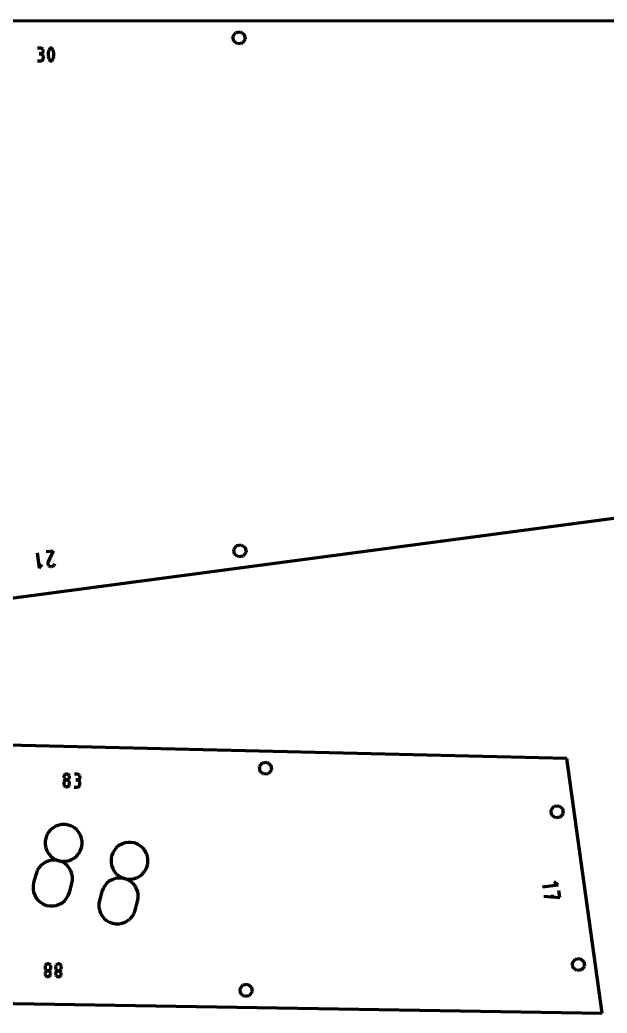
# Model space of a CAD drawing. Header units: inches. Extents: x -100 to 100, y -100 to -26.
# Drawn here: x -36.35 to -28.76, y -88.57 to -75.72 of the extents above; entities that cross this region are included whole.
import ezdxf

# ---------------------------------------------------------------- set-up
doc = ezdxf.new("R2010")
doc.units = ezdxf.units.IN
doc.header["$MEASUREMENT"] = 0
for name, color, linetype, lineweight in [('annotation', 7, 'Continuous', 0), ('boundary', 7, 'Continuous', 0), ('hole', 7, 'Continuous', 0)]:
    doc.layers.add(name, color=color, linetype=linetype, lineweight=lineweight)

msp = doc.modelspace()

# ---------------------------------------------------------------- linework, layer by layer
at = {"layer": 'annotation', "color": 1, "lineweight": 70}
for p, q in [((-36.08783, -76.081058), (-36.124803, -76.081026)), ((-36.081181, -76.081661), (-36.08783, -76.081058)), ((-36.074926, -76.083387), (-36.081181, -76.081661)), ((-36.069168, -76.086129), (-36.074926, -76.083387)), ((-36.064011, -76.089783), (-36.069168, -76.086129)), ((-36.05956, -76.094242), (-36.064011, -76.089783)), ((-36.055919, -76.0994), (-36.05956, -76.094242)), ((-36.053191, -76.105151), (-36.055919, -76.0994)), ((-36.053213, -76.130923), (-36.051492, -76.124662)), ((-36.05148, -76.111391), (-36.053191, -76.105151)), ((-36.051492, -76.124662), (-36.050891, -76.118011)), ((-36.050891, -76.118011), (-36.05148, -76.111391)), ((-36.050891, -76.118011), (-36.050891, -76.118011)), ((-35.983661, -76.124594), (-35.986866, -76.140347)), ((-35.97886, -76.109154), (-35.983661, -76.124594)), ((-35.972465, -76.094151), (-35.97886, -76.109154)), ((-35.970312, -76.090579), (-35.972465, -76.094151)), ((-35.972465, -76.094151), (-35.972465, -76.094151)), ((-35.967631, -76.087535), (-35.970312, -76.090579)), ((-35.96451, -76.08505), (-35.967631, -76.087535)), ((-35.961037, -76.083153), (-35.96451, -76.08505)), ((-35.957301, -76.081872), (-35.961037, -76.083153)), ((-35.953392, -76.081238), (-35.957301, -76.081872)), ((-35.949397, -76.081279), (-35.953392, -76.081238)), ((-35.945406, -76.082026), (-35.949397, -76.081279)), ((-35.941507, -76.083507), (-35.945406, -76.082026)), ((-35.940015, -76.084293), (-35.941507, -76.083507)), ((-35.941507, -76.083507), (-35.941507, -76.083507)), ((-35.938583, -76.085196), (-35.940015, -76.084293)), ((-35.937218, -76.086208), (-35.938583, -76.085196)), ((-35.935928, -76.087322), (-35.937218, -76.086208)), ((-35.934719, -76.088531), (-35.935928, -76.087322)), ((-35.933598, -76.089829), (-35.934719, -76.088531)), ((-35.932573, -76.091207), (-35.933598, -76.089829)), ((-35.931649, -76.092659), (-35.932573, -76.091207)), ((-35.930835, -76.094177), (-35.931649, -76.092659)), ((-35.924435, -76.109223), (-35.930835, -76.094177)), ((-35.930835, -76.094177), (-35.930835, -76.094177)), ((-35.919639, -76.124694), (-35.924435, -76.109223)), ((-35.916446, -76.140469), (-35.919639, -76.124694)), ((-36.12495, -76.247324), (-36.087977, -76.247357)), ((-36.087896, -76.155004), (-36.106408, -76.154987)), ((-36.106408, -76.154987), (-36.087896, -76.155004)), ((-36.087977, -76.247357), (-36.081327, -76.246766)), ((-36.087977, -76.247357), (-36.087977, -76.247357)), ((-36.087896, -76.155004), (-36.081246, -76.154412)), ((-36.081247, -76.155606), (-36.087896, -76.155004)), ((-36.087896, -76.155004), (-36.087896, -76.155004)), ((-36.081327, -76.246766), (-36.075069, -76.245052)), ((-36.074991, -76.157332), (-36.081247, -76.155606)), ((-36.081246, -76.154412), (-36.074987, -76.152697)), ((-36.075069, -76.245052), (-36.069306, -76.242321)), ((-36.069233, -76.160074), (-36.074991, -76.157332)), ((-36.074987, -76.152697), (-36.069224, -76.149962)), ((-36.069306, -76.242321), (-36.064143, -76.238678)), ((-36.064077, -76.163728), (-36.069233, -76.160074)), ((-36.069224, -76.149962), (-36.064061, -76.146312)), ((-36.064143, -76.238678), (-36.059684, -76.234228)), ((-36.059626, -76.168187), (-36.064077, -76.163728)), ((-36.064061, -76.146312), (-36.059602, -76.141852)), ((-36.059684, -76.234228), (-36.056033, -76.229076)), ((-36.055984, -76.173345), (-36.059626, -76.168187)), ((-36.059602, -76.141852), (-36.055952, -76.136688)), ((-36.056033, -76.229076), (-36.053295, -76.223329)), ((-36.053256, -76.179097), (-36.055984, -76.173345)), ((-36.055952, -76.136688), (-36.053213, -76.130923)), ((-36.053295, -76.223329), (-36.051573, -76.217092)), ((-36.051545, -76.185336), (-36.053256, -76.179097)), ((-36.051573, -76.217092), (-36.050972, -76.210469)), ((-36.050956, -76.191957), (-36.051545, -76.185336)), ((-36.050972, -76.210469), (-36.050956, -76.191957)), ((-36.050956, -76.191957), (-36.050956, -76.191957)), ((-35.988475, -76.156291), (-35.98849, -76.172302)), ((-35.98849, -76.172302), (-35.986908, -76.188257)), ((-35.986866, -76.140347), (-35.988475, -76.156291)), ((-35.986908, -76.188257), (-35.983731, -76.204033)), ((-35.983731, -76.204033), (-35.978958, -76.219507)), ((-35.978958, -76.219507), (-35.972589, -76.234555)), ((-35.972589, -76.234555), (-35.972589, -76.234555)), ((-35.972589, -76.234555), (-35.971777, -76.236071)), ((-35.971777, -76.236071), (-35.970861, -76.237515)), ((-35.970861, -76.237515), (-35.969843, -76.238885)), ((-35.969843, -76.238885), (-35.968728, -76.240175)), ((-35.968728, -76.240175), (-35.967519, -76.241381)), ((-35.967519, -76.241381), (-35.96622, -76.242498)), ((-35.96622, -76.242498), (-35.964835, -76.243523)), ((-35.964835, -76.243523), (-35.963368, -76.244451)), ((-35.963368, -76.244451), (-35.961823, -76.245277)), ((-35.961823, -76.245277), (-35.961823, -76.245277)), ((-35.961823, -76.245277), (-35.957954, -76.246727)), ((-35.957954, -76.246727), (-35.953987, -76.24745)), ((-35.953987, -76.24745), (-35.950009, -76.247473)), ((-35.950009, -76.247473), (-35.946111, -76.246827)), ((-35.946111, -76.246827), (-35.942382, -76.245542)), ((-35.942382, -76.245542), (-35.938913, -76.243645)), ((-35.938913, -76.243645), (-35.935793, -76.241166)), ((-35.935793, -76.241166), (-35.933112, -76.238136)), ((-35.933112, -76.238136), (-35.930959, -76.234581)), ((-35.930959, -76.234581), (-35.924533, -76.219575)), ((-35.930959, -76.234581), (-35.930959, -76.234581)), ((-35.924533, -76.219575), (-35.919709, -76.204133)), ((-35.919709, -76.204133), (-35.916489, -76.188378)), ((-35.916489, -76.188378), (-35.914871, -76.172434)), ((-35.914857, -76.156423), (-35.916446, -76.140469)), ((-35.914871, -76.172434), (-35.914857, -76.156423)), ((-36.132871, -82.615561), (-36.106326, -82.815421)), ((-36.01347, -82.599701), (-35.924708, -82.587911)), ((-35.924708, -82.587911), (-35.98919, -82.730846)), ((-36.106326, -82.815421), (-36.067797, -82.765076)), ((-35.992239, -82.739888), (-35.993216, -82.747688)), ((-35.993216, -82.747688), (-35.992821, -82.755403)), ((-35.992821, -82.755403), (-35.991125, -82.76287)), ((-35.989818, -82.732167), (-35.992239, -82.739888)), ((-35.991125, -82.76287), (-35.988198, -82.769923)), ((-35.989756, -82.731997), (-35.989818, -82.732167)), ((-35.989818, -82.732167), (-35.989818, -82.732167)), ((-35.989693, -82.731836), (-35.989756, -82.731997)), ((-35.989629, -82.731682), (-35.989693, -82.731836)), ((-35.989563, -82.731534), (-35.989629, -82.731682)), ((-35.989495, -82.731391), (-35.989563, -82.731534)), ((-35.989424, -82.731252), (-35.989495, -82.731391)), ((-35.98935, -82.731115), (-35.989424, -82.731252)), ((-35.989272, -82.73098), (-35.98935, -82.731115)), ((-35.98919, -82.730846), (-35.989272, -82.73098)), ((-35.98919, -82.730846), (-35.98919, -82.730846)), ((-35.988198, -82.769923), (-35.984112, -82.776401)), ((-35.984112, -82.776401), (-35.978938, -82.782138)), ((-35.978938, -82.782138), (-35.972748, -82.786971)), ((-35.972748, -82.786971), (-35.965611, -82.790735)), ((-35.965611, -82.790735), (-35.965611, -82.790735)), ((-35.965611, -82.790735), (-35.957876, -82.793105)), ((-35.957876, -82.793105), (-35.950069, -82.79405)), ((-35.950069, -82.79405), (-35.942351, -82.793637)), ((-35.942351, -82.793637), (-35.934887, -82.791932)), ((-35.934887, -82.791932), (-35.927839, -82.789)), ((-35.927839, -82.789), (-35.92137, -82.784909)), ((-35.92137, -82.784909), (-35.915644, -82.779725)), ((-35.915644, -82.779725), (-35.910822, -82.773513)), ((-35.910822, -82.773513), (-35.907068, -82.76634)), ((-35.907068, -82.76634), (-35.902724, -82.754386)), ((-35.784393, -85.508029), (-35.785145, -85.514623)), ((-35.782529, -85.501843), (-35.784393, -85.508029)), ((-35.77966, -85.49617), (-35.782529, -85.501843)), ((-35.775893, -85.491111), (-35.77966, -85.49617)), ((-35.771338, -85.48677), (-35.775893, -85.491111)), ((-35.766099, -85.48325), (-35.771338, -85.48677)), ((-35.760286, -85.480654), (-35.766099, -85.48325)), ((-35.754006, -85.479085), (-35.760286, -85.480654)), ((-35.747365, -85.478647), (-35.754006, -85.479085)), ((-35.740753, -85.4794), (-35.747365, -85.478647)), ((-35.747365, -85.478647), (-35.747365, -85.478647)), ((-35.734554, -85.481265), (-35.740753, -85.4794)), ((-35.728871, -85.484134), (-35.734554, -85.481265)), ((-35.723806, -85.487899), (-35.728871, -85.484134)), ((-35.719461, -85.492451), (-35.723806, -85.487899)), ((-35.715939, -85.497683), (-35.719461, -85.492451)), ((-35.713343, -85.503487), (-35.715939, -85.497683)), ((-35.711774, -85.509754), (-35.713343, -85.503487)), ((-35.711336, -85.516376), (-35.711774, -85.509754)), ((-35.611234, -85.48187), (-35.648138, -85.480993)), ((-35.60461, -85.482624), (-35.611234, -85.48187)), ((-35.598406, -85.484489), (-35.60461, -85.482624)), ((-35.592721, -85.487358), (-35.598406, -85.484489)), ((-35.587657, -85.491123), (-35.592721, -85.487358)), ((-35.583316, -85.495675), (-35.587657, -85.491123)), ((-35.579799, -85.500907), (-35.583316, -85.495675)), ((-35.577207, -85.50671), (-35.579799, -85.500907)), ((-35.575642, -85.512977), (-35.577207, -85.50671)), ((-35.575204, -85.519599), (-35.575642, -85.512977)), ((-35.786901, -85.588526), (-35.787338, -85.606911)), ((-35.787338, -85.606911), (-35.787338, -85.606911)), ((-35.787338, -85.606911), (-35.7869, -85.61356)), ((-35.786148, -85.581904), (-35.786901, -85.588526)), ((-35.7869, -85.61356), (-35.78533, -85.619842)), ((-35.784283, -85.575697), (-35.786148, -85.581904)), ((-35.78533, -85.619842), (-35.782733, -85.62565)), ((-35.785145, -85.514623), (-35.785145, -85.514623)), ((-35.785145, -85.514623), (-35.784707, -85.521276)), ((-35.784707, -85.521276), (-35.783138, -85.527567)), ((-35.781414, -85.570007), (-35.784283, -85.575697)), ((-35.783138, -85.527567), (-35.780541, -85.533389)), ((-35.782733, -85.62565), (-35.77921, -85.630879)), ((-35.777647, -85.564936), (-35.781414, -85.570007)), ((-35.780541, -85.533389), (-35.777019, -85.538634)), ((-35.77921, -85.630879), (-35.774864, -85.635422)), ((-35.773091, -85.560587), (-35.777647, -85.564936)), ((-35.777019, -85.538634), (-35.772674, -85.543195)), ((-35.774864, -85.635422), (-35.769799, -85.639176)), ((-35.767853, -85.557063), (-35.773091, -85.560587)), ((-35.772674, -85.543195), (-35.767608, -85.546965)), ((-35.769799, -85.639176), (-35.764116, -85.642034)), ((-35.76204, -85.554464), (-35.767853, -85.557063)), ((-35.767608, -85.546965), (-35.761926, -85.549837)), ((-35.755759, -85.552895), (-35.76204, -85.554464)), ((-35.761926, -85.549837), (-35.755728, -85.551703)), ((-35.749119, -85.552456), (-35.755759, -85.552895)), ((-35.755728, -85.551703), (-35.749119, -85.552456)), ((-35.749119, -85.552456), (-35.742481, -85.552018)), ((-35.742506, -85.553209), (-35.749119, -85.552456)), ((-35.749119, -85.552456), (-35.749119, -85.552456)), ((-35.749119, -85.552456), (-35.749119, -85.552456)), ((-35.736307, -85.555074), (-35.742506, -85.553209)), ((-35.742481, -85.552018), (-35.736202, -85.550448)), ((-35.738392, -85.642645), (-35.732579, -85.64006)), ((-35.730624, -85.557945), (-35.736307, -85.555074)), ((-35.736202, -85.550448), (-35.730389, -85.547849)), ((-35.732579, -85.64006), (-35.727341, -85.636551)), ((-35.725559, -85.561713), (-35.730624, -85.557945)), ((-35.730389, -85.547849), (-35.72515, -85.544324)), ((-35.727341, -85.636551), (-35.722785, -85.632219)), ((-35.721215, -85.566272), (-35.725559, -85.561713)), ((-35.72515, -85.544324), (-35.720593, -85.539974)), ((-35.722785, -85.632219), (-35.719018, -85.627163)), ((-35.717693, -85.571516), (-35.721215, -85.566272)), ((-35.720593, -85.539974), (-35.716826, -85.534903)), ((-35.719018, -85.627163), (-35.716147, -85.621485)), ((-35.715097, -85.577336), (-35.717693, -85.571516)), ((-35.716826, -85.534903), (-35.713955, -85.529211)), ((-35.716147, -85.621485), (-35.714282, -85.615285)), ((-35.713529, -85.583626), (-35.715097, -85.577336)), ((-35.714282, -85.615285), (-35.713528, -85.608664)), ((-35.713955, -85.529211), (-35.712089, -85.523001)), ((-35.713091, -85.590279), (-35.713529, -85.583626)), ((-35.713528, -85.608664), (-35.713091, -85.590279)), ((-35.713091, -85.590279), (-35.713091, -85.590279)), ((-35.712089, -85.523001), (-35.711336, -85.516376)), ((-35.711336, -85.516376), (-35.711336, -85.516376)), ((-35.612987, -85.55568), (-35.631466, -85.555241)), ((-35.631466, -85.555241), (-35.612987, -85.55568)), ((-35.612987, -85.55568), (-35.606336, -85.555241)), ((-35.606364, -85.556433), (-35.612987, -85.55568)), ((-35.612987, -85.55568), (-35.612987, -85.55568)), ((-35.600159, -85.558298), (-35.606364, -85.556433)), ((-35.606336, -85.555241), (-35.600049, -85.553672)), ((-35.594474, -85.561167), (-35.600159, -85.558298)), ((-35.600049, -85.553672), (-35.594234, -85.551073)), ((-35.596424, -85.643263), (-35.591188, -85.639744)), ((-35.58941, -85.564932), (-35.594474, -85.561167)), ((-35.594234, -85.551073), (-35.588997, -85.547548)), ((-35.591188, -85.639744), (-35.586635, -85.635404)), ((-35.585069, -85.569484), (-35.58941, -85.564932)), ((-35.588997, -85.547548), (-35.584445, -85.543198)), ((-35.586635, -85.635404), (-35.582873, -85.630345)), ((-35.581552, -85.574716), (-35.585069, -85.569484)), ((-35.584445, -85.543198), (-35.580683, -85.538126)), ((-35.582873, -85.630345), (-35.580009, -85.624671)), ((-35.57896, -85.58052), (-35.581552, -85.574716)), ((-35.580683, -85.538126), (-35.577818, -85.532434)), ((-35.580009, -85.624671), (-35.578148, -85.618484)), ((-35.577395, -85.586787), (-35.57896, -85.58052)), ((-35.578148, -85.618484), (-35.577397, -85.611887)), ((-35.577818, -85.532434), (-35.575956, -85.526225)), ((-35.577397, -85.611887), (-35.576958, -85.593409)), ((-35.576958, -85.593409), (-35.577395, -85.586787)), ((-35.576958, -85.593409), (-35.576958, -85.593409)), ((-35.575956, -85.526225), (-35.575204, -85.519599)), ((-35.575204, -85.519599), (-35.575204, -85.519599)), ((-35.764116, -85.642034), (-35.757918, -85.64389)), ((-35.757918, -85.64389), (-35.751308, -85.64464)), ((-35.751308, -85.64464), (-35.744671, -85.644205)), ((-35.751308, -85.64464), (-35.751308, -85.64464)), ((-35.744671, -85.644205), (-35.738392, -85.642645)), ((-35.652082, -85.646987), (-35.615177, -85.647863)), ((-35.615177, -85.647863), (-35.608525, -85.647426)), ((-35.615177, -85.647863), (-35.615177, -85.647863)), ((-35.608525, -85.647426), (-35.602239, -85.645858)), ((-35.602239, -85.645858), (-35.596424, -85.643263)), ((-35.889561, -86.15296), (-35.925001, -86.17323)), ((-35.851098, -86.138923), (-35.889561, -86.15296)), ((-35.810449, -86.131599), (-35.851098, -86.138923)), ((-35.76845, -86.131472), (-35.810449, -86.131599)), ((-35.725939, -86.139024), (-35.76845, -86.131472)), ((-35.685457, -86.154038), (-35.725939, -86.139024)), ((-35.725939, -86.139024), (-35.725939, -86.139024)), ((-35.649305, -86.175414), (-35.685457, -86.154038)), ((-36.004816, -86.266599), (-36.019797, -86.306967)), ((-35.983466, -86.230532), (-36.004816, -86.266599)), ((-35.956581, -86.199248), (-35.983466, -86.230532)), ((-35.925001, -86.17323), (-35.956581, -86.199248)), ((-35.617961, -86.202313), (-35.649305, -86.175414)), ((-35.591902, -86.233894), (-35.617961, -86.202313)), ((-35.571605, -86.269318), (-35.591902, -86.233894)), ((-35.557547, -86.307745), (-35.571605, -86.269318)), ((-36.019797, -86.306967), (-36.027371, -86.349559)), ((-36.027371, -86.349559), (-36.027259, -86.391624)), ((-36.027259, -86.391624), (-36.019941, -86.43233)), ((-36.019797, -86.306967), (-36.019797, -86.306967)), ((-35.557581, -86.432645), (-35.550058, -86.390248)), ((-35.550206, -86.348335), (-35.557547, -86.307745)), ((-35.550058, -86.390248), (-35.550206, -86.348335)), ((-35.072507, -86.405023), (-35.104088, -86.431041)), ((-35.037067, -86.384754), (-35.072507, -86.405023)), ((-34.998604, -86.370716), (-35.037067, -86.384754)), ((-34.957955, -86.363392), (-34.998604, -86.370716)), ((-34.915957, -86.363265), (-34.957955, -86.363392)), ((-34.873446, -86.370817), (-34.915957, -86.363265)), ((-34.832963, -86.385831), (-34.873446, -86.370817)), ((-34.873446, -86.370817), (-34.873446, -86.370817)), ((-34.796812, -86.407207), (-34.832963, -86.385831)), ((-34.765468, -86.434106), (-34.796812, -86.407207)), ((-36.019941, -86.43233), (-36.005898, -86.47084)), ((-36.005898, -86.47084), (-35.985611, -86.506321)), ((-35.985611, -86.506321), (-35.959559, -86.537936)), ((-35.959559, -86.537936), (-35.928222, -86.564851)), ((-35.652546, -86.566917), (-35.620936, -86.54082)), ((-35.620936, -86.54082), (-35.594014, -86.509424)), ((-35.594014, -86.509424), (-35.572617, -86.473207)), ((-35.572617, -86.473207), (-35.557581, -86.432645)), ((-35.557581, -86.432645), (-35.557581, -86.432645)), ((-35.167304, -86.538761), (-35.174877, -86.581352)), ((-35.152323, -86.498393), (-35.167304, -86.538761)), ((-35.167304, -86.538761), (-35.167304, -86.538761)), ((-35.130972, -86.462325), (-35.152323, -86.498393)), ((-35.104088, -86.431041), (-35.130972, -86.462325)), ((-34.739409, -86.465688), (-34.765468, -86.434106)), ((-34.719111, -86.501112), (-34.739409, -86.465688)), ((-34.705054, -86.539539), (-34.719111, -86.501112)), ((-34.697712, -86.580129), (-34.705054, -86.539539)), ((-36.082306, -86.661638), (-36.109218, -86.693025)), ((-36.050705, -86.635547), (-36.082306, -86.661638)), ((-36.015252, -86.615229), (-36.050705, -86.635547)), ((-35.976781, -86.601161), (-36.015252, -86.615229)), ((-35.936128, -86.593822), (-35.976781, -86.601161)), ((-35.894128, -86.593689), (-35.936128, -86.593822)), ((-35.928222, -86.564851), (-35.892081, -86.586231)), ((-35.851616, -86.601241), (-35.894128, -86.593689)), ((-35.892081, -86.586231), (-35.851616, -86.601241)), ((-35.811134, -86.616253), (-35.851616, -86.601241)), ((-35.851616, -86.601241), (-35.851616, -86.601241)), ((-35.851616, -86.601241), (-35.851616, -86.601241)), ((-35.851616, -86.601241), (-35.809122, -86.608787)), ((-35.774982, -86.63763), (-35.811134, -86.616253)), ((-35.809122, -86.608787), (-35.767131, -86.608651)), ((-35.74364, -86.664537), (-35.774982, -86.63763)), ((-35.767131, -86.608651), (-35.72648, -86.60131)), ((-35.717588, -86.696141), (-35.74364, -86.664537)), ((-35.72648, -86.60131), (-35.688006, -86.58724)), ((-35.688006, -86.58724), (-35.652546, -86.566917)), ((-35.174877, -86.581352), (-35.174765, -86.623418)), ((-35.174765, -86.623418), (-35.167447, -86.664124)), ((-35.167447, -86.664124), (-35.153405, -86.702634)), ((-34.720123, -86.705), (-34.705087, -86.664438)), ((-34.705087, -86.664438), (-34.697564, -86.622042)), ((-34.705087, -86.664438), (-34.705087, -86.664438)), ((-34.697564, -86.622042), (-34.697712, -86.580129)), ((-36.145634, -86.769772), (-36.176938, -86.884902)), ((-36.130606, -86.729228), (-36.145634, -86.769772)), ((-36.109218, -86.693025), (-36.130606, -86.729228)), ((-35.697302, -86.731609), (-35.717588, -86.696141)), ((-35.683264, -86.770107), (-35.697302, -86.731609)), ((-35.675951, -86.810802), (-35.683264, -86.770107)), ((-35.153405, -86.702634), (-35.133117, -86.738114)), ((-35.133117, -86.738114), (-35.107065, -86.769729)), ((-35.107065, -86.769729), (-35.075728, -86.796644)), ((-35.075728, -86.796644), (-35.039587, -86.818024)), ((-34.835512, -86.819033), (-34.800052, -86.798711)), ((-34.800052, -86.798711), (-34.768442, -86.772613)), ((-34.768442, -86.772613), (-34.74152, -86.741217)), ((-34.74152, -86.741217), (-34.720123, -86.705)), ((-36.176938, -86.884902), (-36.184505, -86.92747)), ((-36.184505, -86.92747), (-36.184377, -86.969476)), ((-36.176938, -86.884902), (-36.176938, -86.884902)), ((-35.714721, -87.010579), (-35.683417, -86.895449)), ((-35.683417, -86.895449), (-35.675842, -86.85286)), ((-35.683417, -86.895449), (-35.683417, -86.895449)), ((-35.675842, -86.85286), (-35.675951, -86.810802)), ((-35.256724, -86.924818), (-35.278112, -86.961022)), ((-35.229812, -86.893432), (-35.256724, -86.924818)), ((-35.198212, -86.867341), (-35.229812, -86.893432)), ((-35.162758, -86.847022), (-35.198212, -86.867341)), ((-35.124287, -86.832955), (-35.162758, -86.847022)), ((-35.083634, -86.825616), (-35.124287, -86.832955)), ((-35.041634, -86.825483), (-35.083634, -86.825616)), ((-34.999123, -86.833034), (-35.041634, -86.825483)), ((-35.039587, -86.818024), (-34.999123, -86.833034)), ((-34.95864, -86.848047), (-34.999123, -86.833034)), ((-34.999123, -86.833034), (-34.999123, -86.833034)), ((-34.999123, -86.833034), (-34.999123, -86.833034)), ((-34.999123, -86.833034), (-34.956628, -86.840581)), ((-34.922488, -86.869423), (-34.95864, -86.848047)), ((-34.956628, -86.840581), (-34.914637, -86.840445)), ((-34.891147, -86.89633), (-34.922488, -86.869423)), ((-34.914637, -86.840445), (-34.873986, -86.833103)), ((-34.865094, -86.927935), (-34.891147, -86.89633)), ((-34.873986, -86.833103), (-34.835512, -86.819033)), ((-29.591951, -86.940653), (-29.392352, -86.912782)), ((-29.392352, -86.912782), (-29.442934, -86.874607)), ((-36.184377, -86.969476), (-36.177036, -87.010095)), ((-36.177036, -87.010095), (-36.162965, -87.048502)), ((-36.162965, -87.048502), (-36.142648, -87.083874)), ((-35.751132, -87.087276), (-35.729751, -87.051118)), ((-35.729751, -87.051118), (-35.714721, -87.010579)), ((-35.29314, -87.001565), (-35.324444, -87.116695)), ((-35.278112, -86.961022), (-35.29314, -87.001565)), ((-34.844809, -86.963402), (-34.865094, -86.927935)), ((-34.83077, -87.001901), (-34.844809, -86.963402)), ((-34.823457, -87.042596), (-34.83077, -87.001901)), ((-34.823349, -87.084654), (-34.823457, -87.042596)), ((-29.458393, -87.08879), (-29.464589, -87.044416)), ((-29.369509, -87.076379), (-29.381903, -86.987619)), ((-36.142648, -87.083874), (-36.116568, -87.115386)), ((-36.116568, -87.115386), (-36.085208, -87.142215)), ((-36.085208, -87.142215), (-36.04905, -87.163535)), ((-36.04905, -87.163535), (-36.00858, -87.178522)), ((-36.00858, -87.178522), (-36.00858, -87.178522)), ((-36.00858, -87.178522), (-35.966091, -87.186091)), ((-35.924117, -87.186015), (-35.883489, -87.178761)), ((-35.883489, -87.178761), (-35.845043, -87.164793)), ((-35.845043, -87.164793), (-35.809612, -87.144579)), ((-35.809612, -87.144579), (-35.778031, -87.118585)), ((-35.778031, -87.118585), (-35.751132, -87.087276)), ((-35.324444, -87.116695), (-35.332012, -87.159264)), ((-35.332012, -87.159264), (-35.331883, -87.20127)), ((-35.324444, -87.116695), (-35.324444, -87.116695)), ((-34.862228, -87.242372), (-34.830924, -87.127242)), ((-34.830924, -87.127242), (-34.823349, -87.084654)), ((-34.830924, -87.127242), (-34.830924, -87.127242)), ((-29.575304, -87.059876), (-29.369509, -87.076379)), ((-35.966091, -87.186091), (-35.924117, -87.186015)), ((-35.331883, -87.20127), (-35.324542, -87.241889)), ((-35.324542, -87.241889), (-35.310471, -87.280296)), ((-35.310471, -87.280296), (-35.290154, -87.315668)), ((-34.898639, -87.319069), (-34.877257, -87.282912)), ((-34.877257, -87.282912), (-34.862228, -87.242372)), ((-35.290154, -87.315668), (-35.264074, -87.34718)), ((-35.264074, -87.34718), (-35.232714, -87.374008)), ((-35.232714, -87.374008), (-35.196557, -87.395328)), ((-35.196557, -87.395328), (-35.156086, -87.410316)), ((-35.156086, -87.410316), (-35.156086, -87.410316)), ((-35.156086, -87.410316), (-35.113598, -87.417885)), ((-35.113598, -87.417885), (-35.071623, -87.417809)), ((-35.071623, -87.417809), (-35.030996, -87.410554)), ((-35.030996, -87.410554), (-34.992549, -87.396587)), ((-34.992549, -87.396587), (-34.957119, -87.376373)), ((-34.957119, -87.376373), (-34.925537, -87.350378)), ((-34.925537, -87.350378), (-34.898639, -87.319069)), ((-36.022975, -87.951984), (-36.025804, -87.957682)), ((-36.019244, -87.946901), (-36.022975, -87.951984)), ((-36.014718, -87.942537), (-36.019244, -87.946901)), ((-36.009505, -87.93899), (-36.014718, -87.942537)), ((-36.003711, -87.936364), (-36.009505, -87.93899)), ((-35.997444, -87.934759), (-36.003711, -87.936364)), ((-35.990809, -87.934277), (-35.997444, -87.934759)), ((-35.984194, -87.93498), (-35.990809, -87.934277)), ((-35.990809, -87.934277), (-35.990809, -87.934277)), ((-35.977984, -87.936792), (-35.984194, -87.93498)), ((-35.97228, -87.939609), (-35.977984, -87.936792)), ((-35.967188, -87.943326), (-35.97228, -87.939609)), ((-35.96281, -87.947839), (-35.967188, -87.943326)), ((-35.95925, -87.953043), (-35.96281, -87.947839)), ((-35.956611, -87.958832), (-35.95925, -87.953043)), ((-35.886824, -87.954246), (-35.889653, -87.959944)), ((-35.883093, -87.949164), (-35.886824, -87.954246)), ((-35.878567, -87.944799), (-35.883093, -87.949164)), ((-35.873354, -87.941253), (-35.878567, -87.944799)), ((-35.86756, -87.938627), (-35.873354, -87.941253)), ((-35.861293, -87.937022), (-35.86756, -87.938627)), ((-35.854658, -87.93654), (-35.861293, -87.937022)), ((-35.848044, -87.937242), (-35.854658, -87.93654)), ((-35.854658, -87.93654), (-35.854658, -87.93654)), ((-35.841833, -87.939054), (-35.848044, -87.937242)), ((-35.836129, -87.941871), (-35.841833, -87.939054)), ((-35.831037, -87.945589), (-35.836129, -87.941871)), ((-35.826659, -87.950102), (-35.831037, -87.945589)), ((-35.823099, -87.955305), (-35.826659, -87.950102)), ((-35.82046, -87.961094), (-35.823099, -87.955305)), ((-36.029159, -88.056193), (-36.029865, -88.062823)), ((-36.029865, -88.062823), (-36.029865, -88.062823)), ((-36.029865, -88.062823), (-36.02938, -88.069442)), ((-36.02938, -88.069442), (-36.027766, -88.075698)), ((-36.027338, -88.04997), (-36.029159, -88.056193)), ((-36.028332, -87.970522), (-36.028637, -87.988909)), ((-36.028637, -87.988909), (-36.028637, -87.988909)), ((-36.028637, -87.988909), (-36.028152, -87.995559)), ((-36.027626, -87.963895), (-36.028332, -87.970522)), ((-36.028152, -87.995559), (-36.026539, -88.001838)), ((-36.027766, -88.075698), (-36.025129, -88.081483)), ((-36.025804, -87.957682), (-36.027626, -87.963895)), ((-36.024508, -88.044258), (-36.027338, -88.04997)), ((-36.026539, -88.001838), (-36.023902, -88.007639)), ((-36.025129, -88.081483), (-36.02157, -88.086689)), ((-36.020777, -88.039159), (-36.024508, -88.044258)), ((-36.023902, -88.007639), (-36.020343, -88.012857)), ((-36.016251, -88.034777), (-36.020777, -88.039159)), ((-36.020343, -88.012857), (-36.015966, -88.017386)), ((-36.011037, -88.031215), (-36.016251, -88.034777)), ((-36.015966, -88.017386), (-36.010874, -88.021118)), ((-36.005243, -88.028575), (-36.011037, -88.031215)), ((-36.010874, -88.021118), (-36.005171, -88.023947)), ((-35.998976, -88.02696), (-36.005243, -88.028575)), ((-36.005171, -88.023947), (-35.998959, -88.025768)), ((-35.992341, -88.026474), (-35.998976, -88.02696)), ((-35.998959, -88.025768), (-35.992341, -88.026474)), ((-35.992341, -88.026474), (-35.985704, -88.025988)), ((-35.992341, -88.026474), (-35.992341, -88.026474)), ((-35.985726, -88.02718), (-35.992341, -88.026474)), ((-35.992341, -88.026474), (-35.992341, -88.026474)), ((-35.979516, -88.029002), (-35.985726, -88.02718)), ((-35.985704, -88.025988), (-35.979435, -88.024374)), ((-35.973813, -88.031833), (-35.979516, -88.029002)), ((-35.979435, -88.024374), (-35.97364, -88.021734)), ((-35.968721, -88.035567), (-35.973813, -88.031833)), ((-35.97364, -88.021734), (-35.968427, -88.018172)), ((-35.964343, -88.040097), (-35.968721, -88.035567)), ((-35.968427, -88.018172), (-35.963902, -88.013791)), ((-35.965129, -88.087627), (-35.961399, -88.082542)), ((-35.960783, -88.045317), (-35.964343, -88.040097)), ((-35.963902, -88.013791), (-35.960172, -88.008694)), ((-35.961399, -88.082542), (-35.958571, -88.076847)), ((-35.958145, -88.05112), (-35.960783, -88.045317)), ((-35.960172, -88.008694), (-35.957344, -88.002983)), ((-35.958571, -88.076847), (-35.956751, -88.070649)), ((-35.956531, -88.0574), (-35.958145, -88.05112)), ((-35.957344, -88.002983), (-35.955523, -87.996763)), ((-35.956751, -88.070649), (-35.956045, -88.06405)), ((-35.954997, -87.965102), (-35.956611, -87.958832)), ((-35.956045, -88.06405), (-35.956531, -88.0574)), ((-35.956045, -88.06405), (-35.956045, -88.06405)), ((-35.955523, -87.996763), (-35.954817, -87.990136)), ((-35.954512, -87.971748), (-35.954997, -87.965102)), ((-35.954817, -87.990136), (-35.954512, -87.971748)), ((-35.954512, -87.971748), (-35.954512, -87.971748)), ((-35.893008, -88.058455), (-35.893715, -88.065085)), ((-35.893715, -88.065085), (-35.893715, -88.065085)), ((-35.893715, -88.065085), (-35.893229, -88.071704)), ((-35.893229, -88.071704), (-35.891616, -88.07796)), ((-35.891187, -88.052232), (-35.893008, -88.058455)), ((-35.892181, -87.972784), (-35.892486, -87.991171)), ((-35.892486, -87.991171), (-35.892486, -87.991171)), ((-35.892486, -87.991171), (-35.892001, -87.997821)), ((-35.891475, -87.966157), (-35.892181, -87.972784)), ((-35.892001, -87.997821), (-35.890388, -88.0041)), ((-35.891616, -88.07796), (-35.888978, -88.083745)), ((-35.889653, -87.959944), (-35.891475, -87.966157)), ((-35.888357, -88.04652), (-35.891187, -88.052232)), ((-35.890388, -88.0041), (-35.887751, -88.009902)), ((-35.888978, -88.083745), (-35.885419, -88.088952)), ((-35.884626, -88.041422), (-35.888357, -88.04652)), ((-35.887751, -88.009902), (-35.884192, -88.01512)), ((-35.8801, -88.03704), (-35.884626, -88.041422)), ((-35.884192, -88.01512), (-35.879815, -88.019648)), ((-35.874887, -88.033477), (-35.8801, -88.03704)), ((-35.879815, -88.019648), (-35.874723, -88.02338)), ((-35.869093, -88.030837), (-35.874887, -88.033477)), ((-35.874723, -88.02338), (-35.86902, -88.02621)), ((-35.862825, -88.029222), (-35.869093, -88.030837)), ((-35.86902, -88.02621), (-35.862808, -88.028031)), ((-35.85619, -88.028737), (-35.862825, -88.029222)), ((-35.862808, -88.028031), (-35.85619, -88.028737)), ((-35.85619, -88.028737), (-35.849553, -88.028251)), ((-35.85619, -88.028737), (-35.85619, -88.028737)), ((-35.849576, -88.029443), (-35.85619, -88.028737)), ((-35.85619, -88.028737), (-35.85619, -88.028737)), ((-35.843365, -88.031264), (-35.849576, -88.029443)), ((-35.849553, -88.028251), (-35.843284, -88.026636)), ((-35.837662, -88.034096), (-35.843365, -88.031264)), ((-35.843284, -88.026636), (-35.837489, -88.023997)), ((-35.83257, -88.037829), (-35.837662, -88.034096)), ((-35.837489, -88.023997), (-35.832276, -88.020435)), ((-35.828192, -88.042359), (-35.83257, -88.037829)), ((-35.832276, -88.020435), (-35.827752, -88.016053)), ((-35.828978, -88.08989), (-35.825249, -88.084804)), ((-35.824632, -88.047579), (-35.828192, -88.042359)), ((-35.827752, -88.016053), (-35.824021, -88.010956)), ((-35.825249, -88.084804), (-35.82242, -88.07911)), ((-35.821994, -88.053382), (-35.824632, -88.047579)), ((-35.824021, -88.010956), (-35.821193, -88.005246)), ((-35.82242, -88.07911), (-35.8206, -88.072911)), ((-35.82038, -88.059662), (-35.821994, -88.053382)), ((-35.821193, -88.005246), (-35.819372, -87.999025)), ((-35.8206, -88.072911), (-35.819894, -88.066312)), ((-35.818846, -87.967364), (-35.82046, -87.961094)), ((-35.819894, -88.066312), (-35.82038, -88.059662)), ((-35.819894, -88.066312), (-35.819894, -88.066312)), ((-35.819372, -87.999025), (-35.818666, -87.992398)), ((-35.818361, -87.974011), (-35.818846, -87.967364)), ((-35.818666, -87.992398), (-35.818361, -87.974011)), ((-35.818361, -87.974011), (-35.818361, -87.974011)), ((-36.02157, -88.086689), (-36.017193, -88.091211)), ((-36.017193, -88.091211), (-36.012101, -88.094939)), ((-36.012101, -88.094939), (-36.006397, -88.097767)), ((-36.006397, -88.097767), (-36.000185, -88.099588)), ((-36.000185, -88.099588), (-35.993568, -88.100294)), ((-35.993568, -88.100294), (-35.986931, -88.099809)), ((-35.993568, -88.100294), (-35.993568, -88.100294)), ((-35.986931, -88.099809), (-35.980661, -88.098195)), ((-35.980661, -88.098195), (-35.974867, -88.095558)), ((-35.974867, -88.095558), (-35.969654, -88.092001)), ((-35.969654, -88.092001), (-35.965129, -88.087627)), ((-35.885419, -88.088952), (-35.881042, -88.093473)), ((-35.881042, -88.093473), (-35.87595, -88.097202)), ((-35.87595, -88.097202), (-35.870247, -88.10003)), ((-35.870247, -88.10003), (-35.864034, -88.101851)), ((-35.864034, -88.101851), (-35.857417, -88.102557)), ((-35.857417, -88.102557), (-35.85078, -88.102071)), ((-35.857417, -88.102557), (-35.857417, -88.102557)), ((-35.85078, -88.102071), (-35.844511, -88.100458)), ((-35.844511, -88.100458), (-35.838716, -88.09782)), ((-35.838716, -88.09782), (-35.833503, -88.094263)), ((-35.833503, -88.094263), (-35.828978, -88.08989))]:
    msp.add_line(p, q, dxfattribs=at)
at = {"layer": 'boundary', "color": 5, "lineweight": 70}
for p, q in [((-22.827732, -75.738333), (-49.211206, -75.715015)), ((-48.368587, -84.783723), (-23.547271, -81.486998)), ((-29.280682, -85.277579), (-42.061034, -84.973981)), ((-28.820375, -88.574124), (-29.280682, -85.277579)), ((-43.042434, -88.337796), (-28.820375, -88.574124))]:
    msp.add_line(p, q, dxfattribs=at)
at = {"layer": 'hole', "color": 5, "lineweight": 70}
for p, q in [((-33.563071, -75.879034), (-33.50185, -75.868432)), ((-33.50185, -75.868432), (-33.451064, -75.904225)), ((-33.598864, -75.929821), (-33.563071, -75.879034)), ((-33.588262, -75.991041), (-33.598864, -75.929821)), ((-33.537476, -76.026834), (-33.588262, -75.991041)), ((-33.440462, -75.965446), (-33.476255, -76.016233)), ((-33.451064, -75.904225), (-33.440462, -75.965446)), ((-33.476255, -76.016233), (-33.537476, -76.026834)), ((-33.587694, -82.571547), (-33.551901, -82.52076)), ((-33.551901, -82.52076), (-33.49068, -82.510158)), ((-33.49068, -82.510158), (-33.439894, -82.545951)), ((-33.439894, -82.545951), (-33.429292, -82.607172)), ((-33.577092, -82.632767), (-33.587694, -82.571547)), ((-33.526306, -82.66856), (-33.577092, -82.632767)), ((-33.465085, -82.657959), (-33.526306, -82.66856)), ((-33.429292, -82.607172), (-33.465085, -82.657959)), ((-33.255093, -85.38254), (-33.217088, -85.333387)), ((-33.24721, -85.44417), (-33.255093, -85.38254)), ((-33.217088, -85.333387), (-33.155459, -85.325504)), ((-33.155459, -85.325504), (-33.106306, -85.363509)), ((-33.106306, -85.363509), (-33.098423, -85.425139)), ((-33.198057, -85.482174), (-33.24721, -85.44417)), ((-33.136427, -85.474292), (-33.198057, -85.482174)), ((-33.098423, -85.425139), (-33.136427, -85.474292)), ((-29.483604, -85.94584), (-29.445599, -85.896687)), ((-29.445599, -85.896687), (-29.383969, -85.888804)), ((-29.383969, -85.888804), (-29.334816, -85.926809)), ((-29.475721, -86.00747), (-29.483604, -85.94584)), ((-29.426568, -86.045475), (-29.475721, -86.00747)), ((-29.326933, -85.988439), (-29.364938, -86.037592)), ((-29.334816, -85.926809), (-29.326933, -85.988439)), ((-29.364938, -86.037592), (-29.426568, -86.045475)), ((-29.20742, -87.923767), (-29.169415, -87.874614)), ((-29.199537, -87.985397), (-29.20742, -87.923767)), ((-29.169415, -87.874614), (-29.107785, -87.866731)), ((-29.107785, -87.866731), (-29.058632, -87.904736)), ((-29.058632, -87.904736), (-29.050749, -87.966366)), ((-29.150384, -88.023402), (-29.199537, -87.985397)), ((-29.088754, -88.015519), (-29.150384, -88.023402)), ((-29.050749, -87.966366), (-29.088754, -88.015519)), ((-33.506451, -88.257478), (-33.468446, -88.208325)), ((-33.468446, -88.208325), (-33.406816, -88.200442)), ((-33.406816, -88.200442), (-33.357663, -88.238447)), ((-33.498568, -88.319108), (-33.506451, -88.257478)), ((-33.449415, -88.357113), (-33.498568, -88.319108)), ((-33.34978, -88.300077), (-33.387785, -88.34923)), ((-33.357663, -88.238447), (-33.34978, -88.300077)), ((-33.387785, -88.34923), (-33.449415, -88.357113))]:
    msp.add_line(p, q, dxfattribs=at)

doc.saveas('drawing.dxf')
